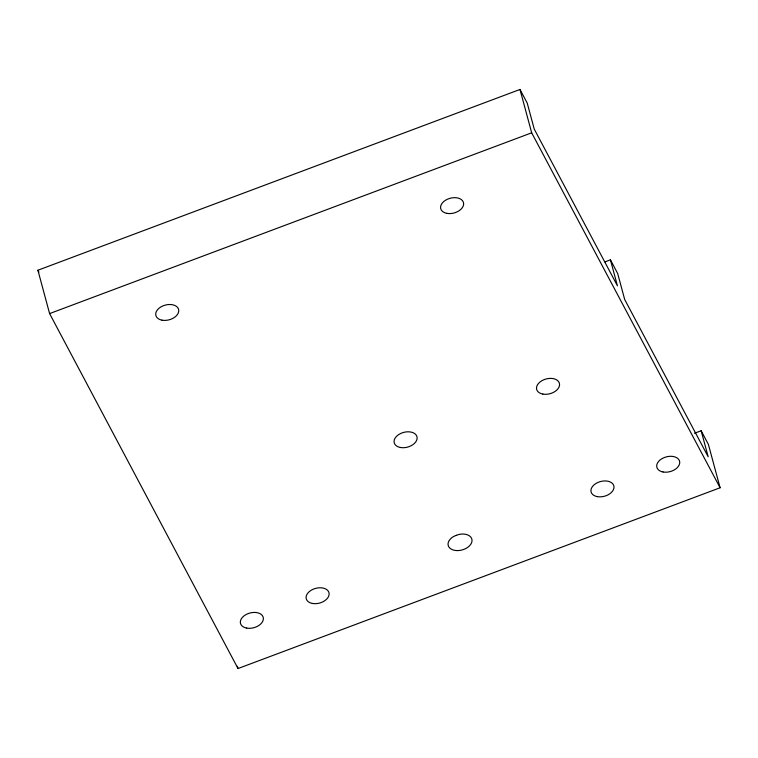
<?xml version="1.0" encoding="UTF-8"?>
<svg xmlns="http://www.w3.org/2000/svg" width="758" height="758" viewBox="0 0 758 758"><rect width="100%" height="100%" fill="white"/><g stroke="black" fill="none" stroke-linecap="round" stroke-linejoin="round"><path stroke-width="1.14" d="M694.508 433.254L701.159 430.752L708.398 444.406L720.1 487.764L238.012 668.537L49.602 313.594L37.9 270.236L519.988 89.463L527.236 103.116L534.248 129.125L617.448 285.842L610.427 259.833L604.884 261.917M49.602 313.594L531.68 132.811L720.1 487.764M610.427 259.833L617.675 273.486L624.687 299.495L708.171 456.771L701.159 430.752M37.9 270.236L38.933 272.188M519.988 89.463L531.68 132.811M237.396 666.254L238.012 668.537M456.325 535.328L453.445 536.56A12.242 7.921 -15.1 0 0 452.858 549.882A12.242 7.921 -15.1 0 0 471.533 542.889A12.242 7.921 -15.1 0 0 459.339 534.352L456.325 535.328M312.41 603.453A11.777 7.618 -15.1 0 0 329.124 593.523A11.777 7.618 -15.1 0 0 311.263 590.198A11.777 7.618 -15.1 0 0 312.41 603.453M597.285 496.632A11.777 7.618 -15.1 0 0 613.989 486.702A11.777 7.618 -15.1 0 0 596.129 483.367A11.777 7.618 -15.1 0 0 597.285 496.632M162.041 320.179A11.777 7.618 -15.1 0 0 178.746 310.249A11.777 7.618 -15.1 0 0 160.895 306.924A11.777 7.618 -15.1 0 0 162.041 320.179M446.917 213.358A11.777 7.618 -15.1 0 0 463.621 203.428A11.777 7.618 -15.1 0 0 445.761 200.093A11.777 7.618 -15.1 0 0 446.917 213.358M400.413 447.495A11.777 7.618 -15.1 0 0 417.118 437.555A11.777 7.618 -15.1 0 0 399.258 434.23A11.777 7.618 -15.1 0 0 400.413 447.495M542.842 394.084A11.777 7.618 -15.1 0 0 559.556 384.145A11.777 7.618 -15.1 0 0 541.695 380.819A11.777 7.618 -15.1 0 0 542.842 394.084M246.682 628.098A11.758 7.599 -15.1 0 0 263.367 618.177A11.758 7.599 -15.1 0 0 245.535 614.852A11.758 7.599 -15.1 0 0 246.682 628.098M663.023 471.978A11.777 7.618 -15.1 0 0 679.727 462.048A11.777 7.618 -15.1 0 0 661.876 458.723A11.777 7.618 -15.1 0 0 663.023 471.978"/></g></svg>
